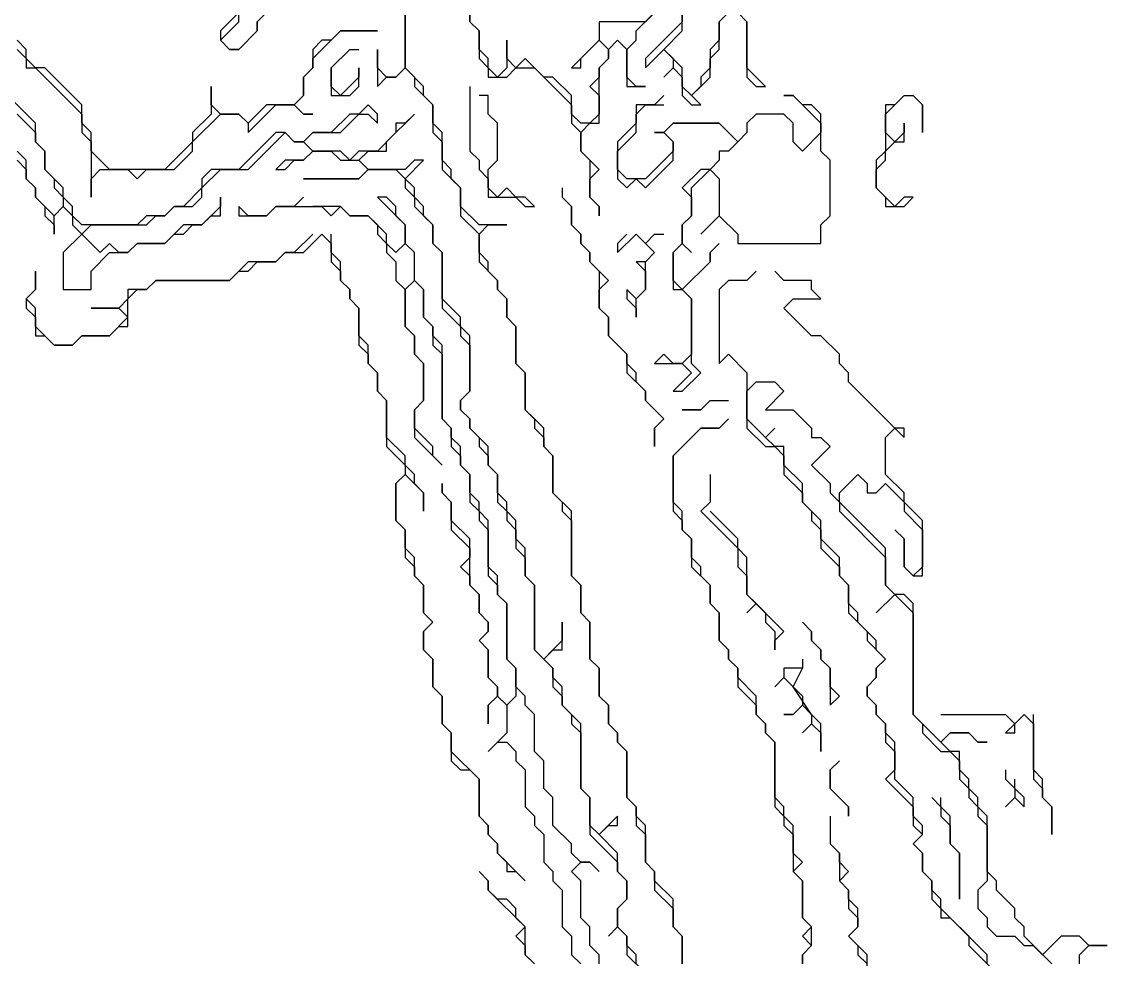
# Model space of a CAD drawing. Header units: metres. Extents: x 76363 to 76886, y 81203 to 81673.
# Drawn here: x 76396.4 to 76443.4, y 81422 to 81462.6 of the extents above; entities that cross this region are included whole.
import ezdxf

# ---------------------------------------------------------------- set-up
doc = ezdxf.new("R2010")
doc.units = ezdxf.units.M

msp = doc.modelspace()

# ---------------------------------------------------------------- linework, layer by layer
for points in [[(76413, 81465, 229.163), (76413, 81460.6, 229.375), (76412.6, 81460.2, 229.59), (76412.2, 81460.2, 229.59), (76411.8, 81460.6, 229.46), (76411.8, 81461.4, 229.45), (76411.8, 81459.8, 229.65), (76412.2, 81460.2, 229.59), (76412.6, 81460.2, 229.59), (76413, 81460.6, 229.375), (76413.4, 81460.2, 229.303), (76413.4, 81459.8, 229.497), (76414.2, 81459, 229.648), (76414.2, 81457.8, 229.647), (76414.6, 81457.4, 229.253), (76414.6, 81456.2, 229.255), (76415.4, 81455.4, 229.045), (76415.4, 81454.2, 229.08), (76416.2, 81453.4, 229.05), (76416.2, 81452.2, 229.11), (76417, 81451.4, 228.786), (76417, 81451, 228.9), (76417.4, 81450.6, 228.64), (76417.4, 81449.8, 228.92), (76417.8, 81449.4, 228.668), (76417.8, 81447.8, 228.79), (76418.2, 81447.4, 228.62), (76418.2, 81445.8, 228.825), (76418.6, 81445.4, 228.688), (76418.6, 81445, 228.748), (76419, 81444.6, 228.65), (76419, 81444.2, 228.78), (76419.4, 81443.8, 228.713), (76419.4, 81442.2, 228.72), (76419.8, 81441.8, 228.46), (76419.8, 81441.4, 228.477), (76420.2, 81441, 228.39), (76420.2, 81438.6, 228.76), (76420.6, 81438.2, 228.46), (76420.6, 81437, 228.73), (76421, 81436.6, 228.56), (76421, 81435, 228.727), (76421.4, 81434.6, 228.58), (76421.4, 81433.4, 228.76), (76421.8, 81433, 228.56), (76421.8, 81432.2, 228.78), (76422.2, 81431.8, 228.565), (76422.2, 81431.4, 228.735), (76422.6, 81431, 228.495), (76422.6, 81429, 228.79), (76423, 81428.6, 228.525), (76423, 81427.8, 228.505), (76423.4, 81427.4, 228.255), (76423.4, 81426.2, 228.4), (76423.8, 81425.8, 228.155), (76423.8, 81425, 228.34), (76424.6, 81424.2, 228.037), (76424.6, 81423.4, 228.023), (76425, 81423, 227.78), (76425, 81421.8, 228.15)], [(76425, 81421.8, 228.15), (76425, 81423, 227.78), (76424.6, 81423.4, 228.023), (76424.6, 81424.6, 227.732), (76423.8, 81425.4, 228.265), (76423.8, 81425.8, 228.155), (76423.4, 81426.2, 228.4), (76423.4, 81427.8, 228.073), (76423, 81428.2, 228.6), (76423, 81428.6, 228.525), (76422.6, 81429, 228.79), (76422.6, 81431, 228.495), (76422.2, 81431.4, 228.735), (76422.2, 81431.8, 228.565), (76421.8, 81432.2, 228.78), (76421.8, 81433, 228.56), (76421.4, 81433.4, 228.76), (76421.4, 81434.6, 228.58), (76421, 81435, 228.727), (76421, 81436.6, 228.56), (76420.6, 81437, 228.73), (76420.6, 81438.2, 228.46), (76420.2, 81438.6, 228.76), (76420.2, 81441.4, 228.173), (76419.4, 81442.2, 228.72), (76419.4, 81443.8, 228.713), (76419, 81444.2, 228.78), (76419, 81445, 228.349), (76418.2, 81445.8, 228.825), (76418.2, 81447.4, 228.62), (76417.8, 81447.8, 228.79), (76417.8, 81449.4, 228.668), (76417.4, 81449.8, 228.92), (76417.4, 81450.6, 228.64), (76417, 81451, 228.9), (76417, 81451.4, 228.786), (76416.6, 81451.8, 228.85), (76416.6, 81452.2, 228.763), (76416.2, 81452.6, 229.08), (76416.2, 81453.4, 229.05), (76416.6, 81453.8, 228.392), (76417.4, 81453.8, 227.674), (76416.2, 81453.8, 228.606), (76415.4, 81454.6, 229), (76415.4, 81455.4, 229.045), (76415, 81455.8, 229.057), (76415, 81456.2, 228.806), (76414.6, 81456.6, 229.327), (76414.6, 81457.8, 229.223), (76414.2, 81458.2, 229.805), (76414.2, 81459, 229.648), (76413.8, 81459.4, 229.78), (76413.8, 81459.8, 229.243), (76413, 81460.6, 229.375), (76413, 81465, 229.163)], [(76406.2, 81463.4, 229.22), (76405, 81462.2, 229.167), (76405, 81461.8, 229.225), (76405.4, 81461.4, 229.13), (76405.8, 81461.4, 228.97), (76406.6, 81462.2, 229.01), (76406.6, 81462.6, 229.06), (76407, 81463, 229.05), (76406.6, 81462.6, 229.06), (76406.6, 81462.2, 229.01), (76405.8, 81461.4, 228.97), (76405.4, 81461.4, 229.13), (76405, 81461.8, 229.225), (76405.8, 81462.6, 229.18), (76405.8, 81463, 229.2)], [(76415.8, 81463.4, 224.81), (76415.8, 81462.6, 224.985), (76416.2, 81462.2, 224.725), (76416.2, 81461, 224.954), (76416.6, 81460.6, 224.763), (76416.6, 81460.2, 224.903), (76417.4, 81460.2, 224.322), (76417.8, 81460.6, 223.823), (76418.6, 81460.6, 223.19), (76420.2, 81459, 221.62), (76420.2, 81458.2, 221.56), (76420.6, 81457.8, 221.295), (76420.6, 81457, 221.453), (76421, 81456.6, 221.127), (76421, 81455, 220.983), (76421.4, 81454.6, 220.77), (76421.4, 81454.2, 220.635), (76421.4, 81454.6, 220.77), (76421, 81455, 220.983), (76421, 81455.8, 220.837), (76421.4, 81456.2, 220.677), (76420.6, 81457, 221.453), (76420.6, 81457.8, 221.295), (76421, 81458.2, 221.12), (76421.4, 81458.2, 220.97), (76421.4, 81460.6, 221.46), (76421.8, 81461, 221.217), (76421.8, 81461.4, 221.22), (76422.2, 81461.8, 221.16), (76422.6, 81461.4, 220.95), (76422.6, 81459.8, 220.73), (76423.4, 81459.8, 220.57), (76423, 81459.8, 220.61), (76422.6, 81460.2, 220.74), (76422.6, 81461.4, 220.95), (76423, 81461.8, 220.96), (76423, 81462.2, 221.135), (76424.2, 81463.4, 220.995)], [(76424.2, 81463.4, 220.995), (76423.4, 81462.6, 220.85), (76421.4, 81462.6, 221.277), (76421.4, 81461.8, 221.24), (76420.2, 81460.6, 221.963), (76420.6, 81460.6, 221.717), (76420.6, 81461, 221.75), (76421.4, 81461.8, 221.24), (76421.8, 81461.4, 221.22), (76421.8, 81461, 221.217), (76421.4, 81460.6, 221.46), (76421.4, 81460.2, 221.517), (76421, 81459.8, 221.57), (76421.4, 81459.4, 221.37), (76421.4, 81458.6, 221.105), (76421, 81458.2, 221.12), (76420.6, 81458.2, 221.31), (76420.2, 81458.6, 221.485), (76420.2, 81459.4, 221.795), (76419.4, 81460.2, 222.417), (76419, 81460.2, 222.75), (76418.2, 81461, 223.4), (76417.8, 81460.6, 223.823), (76417.4, 81461, 224.14), (76417.4, 81461.8, 224.047), (76417.4, 81460.6, 224.265), (76417, 81460.2, 224.71), (76416.6, 81460.6, 224.763), (76416.6, 81461, 224.63), (76416.2, 81461.4, 224.805), (76416.2, 81462.2, 224.725), (76415.8, 81462.6, 224.985), (76415.8, 81463.4, 224.81)], [(76427.4, 81463.4, 219.26), (76426.6, 81462.6, 219.687), (76426.6, 81461.8, 219.58), (76426.2, 81461.4, 219.787), (76426.2, 81460.6, 219.664), (76425.8, 81460.2, 219.913), (76425.8, 81459.8, 219.835), (76425.4, 81459.4, 220.01), (76425, 81459.8, 220.34), (76425, 81460.6, 220.37), (76424.2, 81461.4, 221.065), (76425, 81462.2, 220.865), (76425, 81463, 221.01)], [(76425, 81463, 221.01), (76425, 81462.6, 221), (76423.4, 81461, 220.855), (76423.4, 81460.6, 220.84), (76424.2, 81461.4, 221.065), (76424.6, 81461, 220.743), (76424.6, 81460.6, 220.6), (76424.2, 81460.2, 220.56), (76424.6, 81460.6, 220.6), (76425, 81460.2, 220.35), (76425, 81459.4, 220.243), (76425.4, 81459, 219.99), (76425.8, 81459, 219.88), (76425.4, 81459.4, 220.01), (76426.2, 81460.2, 219.665), (76426.2, 81461, 219.775), (76426.6, 81461.4, 219.525), (76426.6, 81462.6, 219.687), (76427, 81463, 219.557)], [(76427.4, 81463, 219.24), (76427.8, 81462.6, 219.035), (76427.8, 81460.2, 219.04), (76428.2, 81459.8, 218.87), (76428.6, 81459.8, 218.79), (76427.8, 81460.6, 218.98), (76427.8, 81462.6, 219.035), (76427.4, 81463, 219.24)], [(76396.2, 81461.4, 229.24), (76396.6, 81461, 229.093), (76396.6, 81460.6, 229.05), (76397, 81460.6, 228.975), (76399, 81458.6, 228.955), (76399, 81457.8, 229.03), (76399.4, 81457.4, 228.9), (76399.4, 81455, 229.4), (76399.4, 81455.8, 229.133), (76399.8, 81456.2, 228.92), (76401, 81456.2, 229.07), (76401.4, 81455.8, 229.12), (76401.8, 81456.2, 228.99), (76403, 81456.2, 229.06), (76403.8, 81457, 229.09), (76403.8, 81457.4, 229), (76405, 81458.6, 229.087), (76405.8, 81458.6, 229.01), (76406.2, 81458.2, 229.14), (76406.2, 81457.8, 229.21), (76407.4, 81459, 229.02), (76408.2, 81459, 229.09), (76408.6, 81458.6, 229.265), (76409, 81458.6, 229.37), (76408.6, 81458.6, 229.265), (76408.2, 81459, 229.09), (76408.6, 81459.4, 229.04), (76408.6, 81460.2, 228.99), (76409, 81460.6, 229.09), (76409, 81461, 229.02), (76410.2, 81462.2, 229.105), (76411.8, 81462.2, 229.26), (76410.2, 81462.2, 229.105), (76409.8, 81461.8, 229.06), (76409.4, 81461.8, 228.98), (76409, 81461.4, 229.04), (76409, 81460.6, 229.09), (76408.6, 81460.2, 228.99), (76408.6, 81459.4, 229.04), (76408.2, 81459, 229.09), (76407, 81459, 229.02), (76406.2, 81458.2, 229.14), (76405.8, 81458.6, 229.01), (76405, 81458.6, 229.087), (76404.6, 81459, 229.03), (76404.6, 81459.8, 229.03), (76404.6, 81458.6, 229.01), (76403.8, 81457.8, 228.98), (76403.8, 81457.4, 229), (76402.6, 81456.2, 229.06), (76400.2, 81456.2, 228.96), (76399.4, 81457, 228.89), (76399.4, 81457.8, 228.91), (76399, 81458.2, 229.01), (76399, 81459, 228.89), (76397.4, 81460.6, 228.975), (76397, 81460.6, 228.975), (76396.6, 81461, 229.093), (76396.6, 81461.4, 229.13), (76396.2, 81461.8, 229.26)], [(76410.6, 81461.4, 229.19), (76409.8, 81460.6, 229.315), (76409.8, 81459.4, 229.26), (76410.6, 81459.4, 229.4), (76411, 81459.8, 229.28), (76411, 81460.6, 229.3), (76411, 81460.2, 229.29), (76410.2, 81459.4, 229.33), (76409.8, 81459.8, 229.315), (76409.8, 81460.6, 229.315), (76410.6, 81461.4, 229.19), (76411, 81461.4, 229.19)], [(76415.8, 81459.8, 226.254), (76415.8, 81457, 227.155), (76416.2, 81456.6, 226.85), (76416.2, 81456.2, 226.875), (76416.6, 81455.8, 226.625), (76416.6, 81455, 226.74), (76417.8, 81455, 225.308), (76418.2, 81454.6, 224.834), (76418.6, 81454.6, 224.374), (76418.2, 81455, 224.852), (76417.8, 81455, 225.308), (76417.4, 81455.4, 225.818), (76417, 81455, 226.43), (76416.6, 81455.4, 226.622), (76416.6, 81456.2, 226.64), (76417, 81456.6, 226.53), (76417, 81458.2, 226.347), (76416.6, 81458.6, 226.46), (76416.6, 81459.4, 225.557), (76416.2, 81459.4, 225.837)], [(76423, 81421.8, 228.28), (76423, 81422.2, 228.26), (76422.6, 81422.6, 228.32), (76422.6, 81423, 228.45), (76422.2, 81423.4, 228.46), (76422.2, 81424.2, 228.54), (76422.6, 81424.6, 228.465), (76422.6, 81425.4, 228.48), (76422.2, 81425.8, 228.5), (76422.2, 81426.6, 228.535), (76421.4, 81427.4, 228.72), (76421.8, 81427.8, 228.735), (76422.2, 81427.8, 228.74), (76422.2, 81428.2, 228.76), (76421.4, 81427.4, 228.72), (76421, 81427.8, 228.85), (76421, 81429, 228.79), (76420.6, 81429.4, 228.893), (76420.6, 81432.2, 228.785), (76419.8, 81433, 228.905), (76419.8, 81433.8, 228.883), (76419.4, 81434.2, 228.88), (76419.4, 81434.6, 228.82), (76419, 81435, 228.99), (76419.4, 81435.4, 228.953), (76419.8, 81435.4, 228.9), (76419.8, 81436.6, 228.853), (76419.8, 81435.8, 228.87), (76419, 81435, 228.99), (76418.6, 81435.4, 229.24), (76418.6, 81438.2, 228.98), (76418.2, 81438.6, 229.127), (76418.2, 81439.8, 229.05), (76417.8, 81440.2, 229.127), (76417.8, 81441, 229.03), (76417.4, 81441.4, 229.13), (76417.4, 81441.8, 229.145), (76417, 81442.2, 229.165), (76417, 81443, 229.045), (76416.6, 81443.4, 229.163), (76416.6, 81444.2, 229.135), (76415.8, 81445, 229.25), (76415.8, 81445.4, 229.27), (76415.4, 81445.8, 229.25), (76415.4, 81446.2, 229.34), (76415.8, 81446.6, 229.205), (76415.8, 81449, 229.085), (76415.4, 81449.4, 229.143), (76415.4, 81449.8, 229.125), (76414.6, 81450.6, 229.195), (76414.6, 81452.6, 229.18), (76414.2, 81453, 229.265), (76414.2, 81453.8, 229.19), (76413.8, 81454.2, 229.22), (76413.8, 81454.6, 229.19), (76413.4, 81455, 229.2), (76413.4, 81455.4, 229.22), (76413, 81455.8, 229.26), (76413.8, 81456.6, 229.385), (76413.4, 81456.6, 229.39), (76413, 81456.2, 229.387), (76411.4, 81456.2, 229.72), (76411, 81456.6, 229.89), (76411.4, 81457, 229.905), (76412.2, 81457, 229.87), (76412.2, 81457.4, 229.95), (76413.4, 81458.6, 229.975), (76413, 81458.2, 230.03), (76412.6, 81458.2, 230.075), (76412.6, 81457.8, 230.1), (76411.8, 81457, 229.91), (76411, 81457, 229.863), (76410.6, 81456.6, 229.89), (76410.2, 81457, 229.915), (76409, 81457, 230), (76408.6, 81457.4, 229.785), (76409, 81457.8, 229.58), (76410.2, 81457.8, 229.84), (76411, 81458.6, 229.68), (76411.4, 81458.6, 229.795), (76411.8, 81458.2, 229.89), (76411.8, 81458.6, 229.83), (76411.4, 81459, 229.69), (76411, 81458.6, 229.68), (76410.6, 81458.6, 229.53), (76409.8, 81457.8, 229.73), (76409, 81457.8, 229.58), (76408.6, 81457.4, 229.785), (76408.2, 81457.4, 229.87), (76407.8, 81457.8, 229.69), (76407.4, 81457.8, 229.615), (76405.8, 81456.2, 229.82), (76404.6, 81456.2, 229.555), (76404.2, 81455.8, 229.72), (76404.2, 81455.4, 229.79), (76403.4, 81454.6, 229.83), (76403, 81454.6, 229.835), (76402.6, 81454.2, 229.973), (76401.8, 81454.2, 229.865), (76401.4, 81453.8, 230.04), (76399, 81453.8, 230.005), (76398.6, 81454.2, 230.1), (76398.6, 81454.6, 229.898), (76398.2, 81455, 229.993), (76398.2, 81455.4, 229.925), (76397.4, 81456.2, 230.3), (76397.4, 81457, 230.115), (76397, 81457.4, 230.21), (76397, 81458.2, 230.01), (76395.8, 81459.4, 229.943)], [(76424.2, 81459.4, 220.28), (76423.8, 81459, 220.19), (76423, 81459, 220.23), (76423, 81458.2, 220.09), (76422.2, 81457.4, 220.16), (76422.2, 81455.8, 220.1), (76422.6, 81455.4, 220), (76423, 81455.8, 219.94), (76423.4, 81455.4, 219.85), (76424.6, 81456.6, 219.58), (76424.6, 81457.4, 219.78), (76424.2, 81457.8, 219.95), (76424.6, 81458.2, 220.03), (76426.6, 81458.2, 219.73), (76427.4, 81457.4, 219.46), (76427, 81457, 219.28), (76426.6, 81457, 219.44), (76426.6, 81456.6, 219.27), (76426.2, 81456.2, 218.97), (76425.8, 81456.2, 219.105), (76425, 81455.4, 219.07), (76425.4, 81455, 218.82), (76425.4, 81454.2, 218.703), (76425, 81453.8, 218.85), (76425, 81453, 218.71), (76424.6, 81452.6, 218.87), (76424.6, 81451, 218.5), (76425, 81451, 218.42), (76425.4, 81450.6, 218.32), (76425.4, 81448.2, 218.48), (76425, 81447.8, 218.81), (76424.6, 81447.8, 218.943), (76424.2, 81448.2, 219.09), (76423.8, 81447.8, 219.423), (76425, 81447.8, 218.81), (76425.4, 81447.4, 218.64), (76424.6, 81446.6, 218.86), (76425, 81446.6, 218.875), (76425.8, 81447.4, 218.49), (76425.4, 81447.8, 218.585), (76425.4, 81450.6, 218.32), (76425, 81451, 218.42), (76426.2, 81452.2, 218.31), (76426.2, 81452.6, 218.502), (76426.6, 81453, 218.34), (76426.2, 81452.6, 218.502), (76426.2, 81452.2, 218.31), (76425, 81451, 218.42), (76424.6, 81451.4, 218.51), (76424.6, 81452.6, 218.87), (76425, 81453, 218.71), (76425.4, 81452.6, 218.79), (76425, 81453, 218.71), (76425, 81453.8, 218.85), (76425.4, 81454.2, 218.703), (76425.4, 81455.4, 218.915), (76426.2, 81456.2, 218.97), (76426.6, 81455.8, 218.92), (76426.6, 81454.2, 218.59), (76425.8, 81453.4, 218.59), (76426.6, 81454.2, 218.59), (76427.4, 81453.4, 218.475), (76427.4, 81453, 218.34), (76431, 81453, 218.215), (76431, 81453.8, 218.29), (76431.4, 81454.2, 218.39), (76431.4, 81456.6, 218.45), (76431, 81457, 218.59), (76431, 81458.6, 218.5), (76430.6, 81459, 218.52), (76430.2, 81459, 218.64), (76429.8, 81459.4, 218.62), (76429.4, 81459.4, 218.62), (76429.8, 81459.4, 218.62), (76431, 81458.2, 218.52), (76431, 81457.8, 218.54), (76430.2, 81457, 218.89), (76429.8, 81457.4, 219.007), (76429.8, 81458.2, 218.87), (76429.4, 81458.6, 218.89), (76428.2, 81458.6, 219.05), (76427.8, 81458.2, 219.3), (76427.8, 81457.8, 219.39), (76427.4, 81457.4, 219.46), (76426.6, 81458.2, 219.73), (76424.6, 81458.2, 220.03), (76424.2, 81457.8, 219.95), (76423.8, 81457.8, 219.785), (76424.2, 81457.8, 219.95), (76424.6, 81457.4, 219.78), (76424.6, 81457, 219.64), (76423.4, 81455.8, 219.78), (76422.6, 81455.8, 220.02), (76422.2, 81456.2, 220), (76422.2, 81457, 220.03), (76423, 81457.8, 219.875), (76423, 81458.6, 220.113), (76423.4, 81459, 220.15), (76424.2, 81459, 220.225)], [(76434.6, 81459.4, 218.6), (76434.2, 81459, 218.58), (76433.8, 81459, 218.58), (76433.8, 81457, 218.423), (76433.4, 81456.6, 218.4), (76433.4, 81455.4, 218.435), (76433.8, 81455, 218.56), (76433.8, 81454.6, 218.43), (76434.6, 81454.6, 218.46), (76435, 81455, 218.515), (76434.6, 81455, 218.555), (76434.2, 81454.6, 218.46), (76433.4, 81455.4, 218.435), (76433.4, 81456.2, 218.39), (76433.8, 81456.6, 218.4), (76433.8, 81457, 218.423), (76434.2, 81457.4, 218.74), (76434.6, 81457.4, 218.74), (76434.6, 81458.2, 218.78), (76434.6, 81457.8, 218.875), (76434.2, 81457.4, 218.74), (76433.8, 81457.8, 218.53), (76433.8, 81458.6, 218.57), (76434.6, 81459.4, 218.6), (76435, 81459.4, 218.6), (76435.4, 81459, 218.58), (76435.4, 81457.8, 218.61), (76435.4, 81459, 218.58), (76435, 81459.4, 218.6)], [(76396.2, 81458.6, 230.225), (76397, 81457.8, 230.15), (76397, 81457.4, 230.21), (76397.4, 81457, 230.115), (76397.4, 81456.2, 230.3), (76397.8, 81455.8, 230.14), (76397.8, 81455.4, 230.195), (76398.2, 81455, 229.993), (76398.2, 81454.6, 230.15), (76397.8, 81454.2, 230.335), (76397, 81455, 230.25), (76397, 81455.4, 230.323), (76396.6, 81455.8, 230.24), (76396.6, 81456.6, 230.335), (76396.2, 81457, 230.273)], [(76396.2, 81456.6, 230.25), (76396.6, 81456.2, 230.31), (76396.6, 81455.8, 230.24), (76397, 81455.4, 230.323), (76397, 81455, 230.25), (76397.4, 81454.6, 230.24), (76397.4, 81454.2, 230.15), (76397.8, 81453.8, 230.355), (76397.8, 81453.4, 230.18), (76397.8, 81454.2, 230.335), (76398.2, 81454.6, 230.15), (76398.6, 81454.2, 230.1), (76398.6, 81453.8, 230.223), (76399, 81453.4, 230.26), (76398.2, 81452.6, 230.185), (76398.2, 81451, 230), (76399.4, 81451, 229.99), (76399.4, 81451.8, 230.19), (76400.2, 81452.6, 230.065), (76401, 81452.6, 230.14), (76401.4, 81453, 230.155), (76402.6, 81453, 230.145), (76403, 81453.4, 230.16), (76403.4, 81453.4, 230.12), (76403.8, 81453.8, 230.105), (76404.2, 81453.8, 230.03), (76404.6, 81454.2, 230.04), (76405, 81454.2, 229.965), (76405, 81455, 229.92), (76405, 81454.6, 229.91), (76404.2, 81453.8, 230.03), (76403.4, 81453.8, 230.14), (76402.6, 81453, 230.145), (76401.4, 81453, 230.155), (76401, 81452.6, 230.14), (76400.6, 81452.6, 230.025), (76400.2, 81453, 230.01), (76399.8, 81452.6, 230.143), (76399, 81453.4, 230.26), (76399.4, 81453.8, 229.925), (76401.8, 81453.8, 230.03), (76402.2, 81454.2, 230.04), (76402.6, 81454.2, 229.973), (76403, 81454.6, 229.835), (76403.8, 81454.6, 229.91), (76404.2, 81455, 229.9), (76404.2, 81455.4, 229.79), (76405, 81456.2, 229.595), (76406.2, 81456.2, 229.93), (76407.8, 81457.8, 229.69), (76408.2, 81457.4, 229.87), (76408.6, 81457.4, 229.785), (76409, 81457, 230), (76408.6, 81456.6, 230.055), (76407.8, 81456.6, 229.98), (76407.4, 81456.2, 230.045), (76407.8, 81456.2, 230.04), (76408.2, 81456.6, 230.02), (76408.6, 81456.6, 230.055), (76409, 81457, 230), (76409.8, 81457, 229.99), (76410.2, 81456.6, 229.9), (76411, 81456.6, 229.89), (76411.4, 81456.2, 229.72), (76411, 81455.8, 229.71), (76408.6, 81455.8, 229.717), (76411, 81455.8, 229.71), (76411.4, 81456.2, 229.72), (76412.6, 81456.2, 229.57), (76413, 81455.8, 229.26), (76413, 81455.4, 229.22), (76413.4, 81455, 229.2), (76413.4, 81454.6, 229.3), (76414.2, 81453.8, 229.19), (76414.2, 81453, 229.265), (76414.6, 81452.6, 229.18), (76414.6, 81450.2, 229.18), (76415.4, 81449.4, 229.143), (76415.4, 81449, 229.2), (76415.8, 81448.6, 229.14), (76415.8, 81446.6, 229.205), (76415.4, 81446.2, 229.34), (76415.4, 81445.8, 229.25), (76415.8, 81445.4, 229.27), (76415.8, 81445, 229.25), (76416.2, 81444.6, 229.19), (76416.2, 81444.2, 229.18), (76416.6, 81443.8, 229.183), (76416.6, 81443.4, 229.163), (76417, 81443, 229.045), (76417, 81441.8, 229.17), (76417.4, 81441.4, 229.13), (76417.4, 81441, 229.18), (76417.8, 81440.6, 229.05), (76417.8, 81439.8, 229.13), (76418.2, 81439.4, 229.03), (76418.2, 81438.6, 229.127), (76418.6, 81438.2, 228.98), (76418.6, 81435.4, 229.24), (76419.4, 81434.6, 228.82), (76419.4, 81433.8, 228.94), (76419.8, 81433.4, 228.88), (76419.8, 81433, 228.905), (76420.2, 81432.6, 228.88), (76420.2, 81432.2, 228.86), (76420.6, 81431.8, 228.84), (76420.6, 81429.4, 228.893), (76421, 81429, 228.79), (76421, 81427.4, 228.765), (76422.2, 81426.2, 228.475), (76422.2, 81425.8, 228.5), (76422.6, 81425.4, 228.48), (76422.6, 81424.6, 228.465), (76422.2, 81424.2, 228.54), (76422.2, 81423.4, 228.46), (76421.8, 81423, 228.64), (76422.2, 81423.4, 228.46), (76422.6, 81423, 228.45), (76422.6, 81422.2, 228.413), (76423.4, 81421.4, 228.22)], [(76419.8, 81455.4, 222.408), (76419.8, 81455, 222.385), (76420.2, 81454.6, 221.77), (76420.2, 81453.8, 221.877), (76420.6, 81453.4, 221.445), (76420.6, 81453, 221.353), (76421, 81452.6, 220.69), (76421, 81452.2, 220.578), (76421.4, 81451.8, 220.228), (76421.4, 81450.2, 220.69), (76421.8, 81449.8, 220.393), (76421.8, 81449, 220.733), (76422.6, 81448.2, 220.18), (76422.6, 81447.4, 220.026), (76423.4, 81446.6, 219.22), (76423.4, 81446.2, 219.13), (76424.2, 81445.4, 218.708), (76423.8, 81445, 218.92), (76423.8, 81444.2, 218.963), (76423.8, 81445, 218.92), (76424.2, 81445.4, 218.708), (76423.4, 81446.2, 219.13), (76423.4, 81446.6, 219.22), (76423, 81447, 219.58), (76423, 81447.4, 219.663), (76422.6, 81447.8, 220.125), (76422.6, 81448.2, 220.18), (76421.8, 81449, 220.733), (76421.8, 81449.8, 220.393), (76421.4, 81450.2, 220.69), (76421.4, 81451, 220.4), (76421.8, 81451.4, 220.01), (76421, 81452.2, 220.578), (76421, 81452.6, 220.69), (76420.6, 81453, 221.353), (76420.6, 81453.4, 221.445), (76420.2, 81453.8, 221.877), (76420.2, 81454.6, 221.77), (76419.8, 81455, 222.385)], [(76408.6, 81455, 229.427), (76408.2, 81454.6, 229.625), (76407.4, 81454.6, 229.75), (76407, 81454.2, 229.84), (76406.2, 81454.2, 229.66), (76405.8, 81454.6, 229.71), (76405.8, 81454.2, 229.66), (76407, 81454.2, 229.84), (76407.4, 81454.6, 229.75), (76409.4, 81454.6, 229.35), (76409.8, 81454.2, 229.25), (76410.2, 81454.6, 229.425), (76410.6, 81454.2, 229.505), (76411.4, 81454.2, 229.79), (76411.8, 81453.8, 229.773), (76411.8, 81453.4, 229.785), (76412.2, 81453, 229.81), (76412.2, 81452.6, 229.79), (76412.6, 81452.2, 229.823), (76412.6, 81451.4, 229.58), (76413, 81451, 229.8), (76413, 81449.4, 229.73), (76413.4, 81449, 229.785), (76413.4, 81448.2, 229.595), (76413.8, 81447.8, 229.81), (76413.8, 81446.2, 229.752), (76413.4, 81445.8, 229.565), (76413.4, 81444.6, 229.51), (76414.6, 81443.4, 229.77), (76414.2, 81443.8, 229.74), (76414.2, 81444.2, 229.755), (76413.4, 81445, 229.53), (76413.4, 81445.8, 229.565), (76413.8, 81446.2, 229.752), (76413.8, 81447.8, 229.81), (76413.4, 81448.2, 229.595), (76413.4, 81449, 229.785), (76413, 81449.4, 229.73), (76413, 81451, 229.8), (76413.4, 81451.4, 229.77), (76413.8, 81451, 229.6), (76413.8, 81449.8, 229.745), (76414.2, 81449.4, 229.565), (76414.2, 81448.6, 229.72), (76414.6, 81448.2, 229.705), (76414.6, 81445.4, 229.77), (76415, 81445, 229.56), (76415, 81444.2, 229.755), (76415.4, 81443.8, 229.625), (76415.4, 81443.4, 229.725), (76415.8, 81443, 229.625), (76415.8, 81441.8, 229.8), (76416.2, 81441.4, 229.67), (76416.2, 81441, 229.765), (76416.6, 81440.6, 229.74), (76416.6, 81438.6, 229.78), (76417, 81438.2, 229.6), (76417, 81437.8, 229.775), (76417.4, 81437.4, 229.67), (76417.4, 81435, 229.76), (76417.8, 81434.6, 229.632), (76417.8, 81433.4, 229.76), (76417.4, 81433, 229.75), (76417, 81433.4, 229.73), (76417, 81433.8, 229.78), (76416.6, 81434.2, 229.71), (76416.6, 81435.4, 229.785), (76416.2, 81435.8, 229.695), (76416.6, 81436.2, 229.82), (76416.6, 81436.6, 229.835), (76416.2, 81437, 229.723), (76416.2, 81437.8, 229.81), (76415.8, 81438.2, 229.733), (76415.8, 81440.2, 229.7), (76415, 81441, 229.81), (76415, 81441.8, 229.77), (76414.6, 81442.2, 229.71), (76414.6, 81442.6, 229.57), (76414.6, 81442.2, 229.71), (76415, 81441.8, 229.77), (76415, 81440.6, 229.72), (76415.8, 81439.8, 229.777), (76415.8, 81439.4, 229.69), (76415.4, 81439, 229.57), (76415.8, 81438.6, 229.775), (76415.8, 81438.2, 229.733), (76416.2, 81437.8, 229.81), (76416.2, 81437, 229.723), (76416.6, 81436.6, 229.835), (76416.6, 81436.2, 229.82), (76416.2, 81435.8, 229.695), (76416.6, 81435.4, 229.785), (76416.6, 81434.2, 229.71), (76417, 81433.8, 229.78), (76417, 81433.4, 229.73), (76416.6, 81433, 229.46), (76416.6, 81432.2, 229.37), (76416.6, 81433, 229.46), (76417, 81433.4, 229.73), (76417.4, 81433, 229.75), (76417.4, 81431.8, 229.47), (76416.6, 81431, 229.13), (76417, 81431.4, 229.45), (76417.4, 81431.4, 229.565), (76417.8, 81431, 229.74), (76417.8, 81430.6, 229.76), (76418.2, 81430.2, 229.775), (76418.2, 81428.6, 229.63), (76418.6, 81428.2, 229.73), (76418.6, 81427.8, 229.697), (76419, 81427.4, 229.65), (76419, 81426.2, 229.29), (76419.4, 81425.8, 229.505), (76419.4, 81425.4, 229.41), (76419.8, 81425, 229.43), (76419.8, 81423.4, 229.245), (76420.2, 81423, 229.255), (76420.2, 81422.2, 229.11), (76420.6, 81421.8, 229.055)], [(76421.4, 81421.8, 228.9), (76421.4, 81422.2, 228.875), (76421, 81422.6, 229.09), (76421, 81423.4, 229.16), (76420.6, 81423.8, 229.295), (76420.6, 81425.4, 229.32), (76420.2, 81425.8, 229.405), (76420.6, 81426.2, 229.21), (76421, 81426.2, 229.13), (76421.4, 81425.8, 229.08), (76421, 81426.2, 229.13), (76420.6, 81426.2, 229.21), (76420.2, 81426.6, 229.46), (76420.2, 81427, 229.21), (76419.4, 81427.8, 229.52), (76419.4, 81429, 229.565), (76419, 81429.4, 229.82), (76419, 81430.6, 229.65), (76418.6, 81431, 229.74), (76418.6, 81432.6, 229.42), (76418.2, 81433, 229.59), (76418.2, 81433.4, 229.513), (76417.8, 81433.8, 229.63), (76417.8, 81434.6, 229.632), (76417.4, 81435, 229.76), (76417.4, 81437.4, 229.67), (76417, 81437.8, 229.775), (76417, 81438.6, 229.62), (76416.6, 81439, 229.71), (76416.6, 81441, 229.6), (76416.2, 81441.4, 229.67), (76416.2, 81441.8, 229.53), (76415.8, 81442.2, 229.77), (76415.8, 81443, 229.625), (76415.4, 81443.4, 229.725), (76415.4, 81444.2, 229.537), (76415, 81444.6, 229.58), (76415, 81445, 229.56), (76414.6, 81445.4, 229.77), (76414.6, 81448.6, 229.54), (76414.2, 81449, 229.55), (76414.2, 81449.4, 229.565), (76413.8, 81449.8, 229.745), (76413.8, 81451, 229.6), (76413.4, 81451.4, 229.77), (76413.4, 81452.6, 229.63), (76413, 81453, 229.727), (76413, 81453.8, 229.655), (76412.6, 81454.2, 229.71), (76412.6, 81454.6, 229.5), (76412.2, 81455, 229.515), (76411.8, 81455, 229.59), (76413, 81453.8, 229.655), (76413, 81453, 229.727), (76412.6, 81452.6, 229.87), (76412.2, 81453, 229.81), (76412.2, 81453.4, 229.825), (76411.4, 81454.2, 229.79), (76410.6, 81454.2, 229.505), (76410.2, 81454.6, 229.425), (76409, 81454.6, 229.43)], [(76409, 81453.4, 228.99), (76408.2, 81452.6, 228.76), (76407.8, 81452.6, 228.943), (76407.4, 81452.2, 228.8), (76406.2, 81452.2, 228.95), (76405.4, 81451.4, 228.993), (76402.2, 81451.4, 229.467), (76401.8, 81451, 229.265), (76401, 81451, 229.285), (76401, 81450.6, 229.153), (76400.6, 81450.2, 229.27), (76399.4, 81450.2, 229.765), (76400.6, 81450.2, 229.27), (76401, 81449.8, 229.14), (76400.2, 81449, 228.937), (76399, 81449, 229.16), (76398.6, 81448.6, 228.895), (76397.8, 81448.6, 228.94), (76397, 81449.4, 229.01), (76397, 81450.2, 229.16), (76396.6, 81450.6, 229.07), (76397, 81451, 229.23), (76397, 81451.8, 229.5), (76397, 81451, 229.23), (76396.6, 81450.6, 229.07), (76396.6, 81450.2, 228.935), (76397, 81449.8, 229.1), (76397, 81449, 228.92), (76397.4, 81449, 228.99), (76397.8, 81448.6, 228.94), (76398.6, 81448.6, 228.895), (76399, 81449, 229.16), (76400.2, 81449, 228.937), (76400.6, 81449.4, 229), (76401, 81449.4, 228.885), (76401, 81450.6, 229.153), (76401.4, 81451, 229.265), (76401.8, 81451, 229.265), (76402.2, 81451.4, 229.467), (76405.4, 81451.4, 228.993), (76405.8, 81451.8, 229.015), (76406.2, 81451.8, 228.78), (76406.6, 81452.2, 228.955), (76407.4, 81452.2, 228.8), (76407.8, 81452.6, 228.943), (76408.6, 81452.6, 228.655), (76409.4, 81453.4, 228.973), (76409.8, 81453, 228.67), (76409.8, 81452.2, 228.675), (76410.2, 81451.8, 228.685), (76410.2, 81451.4, 228.59), (76410.6, 81451, 228.73), (76410.6, 81450.6, 228.6), (76411, 81450.2, 228.663), (76411, 81448.6, 228.735), (76411.4, 81448.2, 228.76), (76411.4, 81447.8, 228.74), (76411.8, 81447.4, 228.823), (76411.8, 81446.6, 228.76), (76412.2, 81446.2, 228.895), (76412.2, 81444.2, 228.8), (76413, 81443.4, 228.96), (76413, 81443, 228.945), (76412.6, 81442.6, 228.815), (76412.6, 81441, 228.64), (76413, 81440.6, 228.8), (76413, 81439.4, 228.67), (76413.4, 81439, 228.65), (76413.4, 81438.6, 228.64), (76413.8, 81438.2, 228.7), (76413.8, 81437, 228.64), (76414.2, 81436.6, 228.615), (76413.8, 81436.2, 228.52), (76413.8, 81435.4, 228.49), (76414.2, 81435, 228.625), (76414.2, 81433.8, 228.52), (76414.6, 81433.4, 228.585), (76414.6, 81432.2, 228.465), (76415, 81431.8, 228.555), (76415, 81430.6, 228.395), (76415.4, 81430.2, 228.48), (76415.8, 81430.2, 228.595), (76416.2, 81429.8, 228.69), (76416.2, 81428.2, 228.435), (76416.6, 81427.8, 228.525), (76416.6, 81427.4, 228.51), (76417, 81427, 228.567), (76417, 81426.6, 228.48), (76417.4, 81426.2, 228.54), (76417.4, 81425.8, 228.44), (76417.8, 81425.8, 228.68), (76418.2, 81425.4, 228.835), (76417, 81426.6, 228.48), (76417, 81427, 228.567), (76416.6, 81427.4, 228.51), (76416.6, 81427.8, 228.525), (76416.2, 81428.2, 228.435), (76416.2, 81429.8, 228.69), (76415, 81431, 228.53), (76415, 81431.8, 228.555), (76414.6, 81432.2, 228.465), (76414.6, 81433.4, 228.585), (76414.2, 81433.8, 228.52), (76414.2, 81435, 228.625), (76413.8, 81435.4, 228.49), (76413.8, 81436.2, 228.52), (76414.2, 81436.6, 228.615), (76413.8, 81437, 228.64), (76413.8, 81438.2, 228.7), (76413.4, 81438.6, 228.64), (76413.4, 81439.4, 228.785), (76413, 81439.8, 228.685), (76413, 81440.6, 228.8), (76412.6, 81441, 228.64), (76412.6, 81442.6, 228.815), (76413, 81443, 228.945), (76413.8, 81442.2, 229.295), (76413.8, 81441.4, 229.06), (76413.8, 81442.2, 229.295), (76413.4, 81442.6, 228.97), (76413.4, 81443, 229.187), (76413, 81443.4, 228.96), (76413, 81443.8, 229.078), (76412.2, 81444.6, 228.825), (76412.2, 81446.2, 228.895), (76411.8, 81446.6, 228.76), (76411.8, 81447.4, 228.823), (76411.4, 81447.8, 228.74), (76411.4, 81448.6, 228.85), (76411, 81449, 228.765), (76411, 81450.2, 228.663), (76410.6, 81450.6, 228.6), (76410.6, 81451, 228.73), (76410.2, 81451.4, 228.59), (76410.2, 81452.2, 228.86), (76409.8, 81452.6, 228.66), (76409.8, 81453.4, 228.875)], [(76422.6, 81453.4, 219.857), (76422.2, 81453, 219.966), (76422.2, 81452.6, 220.025), (76423, 81453.4, 219.67), (76423.8, 81452.6, 219.18), (76423.4, 81452.2, 219.37), (76423, 81452.2, 219.62), (76423.4, 81451.8, 219.45), (76423.4, 81451, 219.293), (76423, 81450.6, 219.4), (76422.6, 81451, 219.65), (76422.6, 81450.6, 219.48), (76423, 81450.2, 219.46), (76423, 81449.8, 219.6), (76423, 81450.6, 219.4), (76423.4, 81451, 219.293), (76423.4, 81452.2, 219.37), (76423.8, 81452.6, 219.18), (76423.4, 81453, 219.32), (76423.8, 81453.4, 219.267), (76424.2, 81453.4, 219.1)], [(76428.2, 81451.8, 218.157), (76427.8, 81451.4, 218.34), (76427, 81451.4, 218.42), (76426.6, 81451, 218.41), (76426.6, 81447.8, 218.46), (76427, 81448.2, 218.72), (76427.8, 81447.4, 218.627), (76427.8, 81445, 218.24), (76428.6, 81444.2, 218.215), (76429, 81444.2, 218.333), (76429.4, 81443.8, 218.24), (76429.4, 81443, 218.13), (76430.2, 81442.2, 218.16), (76430.2, 81441.8, 218.105), (76430.6, 81441.4, 218.28), (76430.6, 81441, 218.11), (76431, 81440.6, 218.243), (76431, 81439.8, 218.188), (76431.8, 81439, 218.17), (76431.8, 81438.6, 218.035), (76432.2, 81438.2, 218.13), (76432.2, 81437, 217.89), (76433, 81436.2, 218.195), (76433, 81435.8, 217.985), (76433.8, 81435, 217.985), (76433.4, 81434.6, 217.89), (76433.4, 81434.2, 217.91), (76433, 81433.8, 217.78), (76433, 81433.4, 217.805), (76433.4, 81433, 217.978), (76433.4, 81432.6, 217.88), (76433.8, 81432.2, 218.067), (76433.8, 81431.4, 217.98), (76434.2, 81431, 218.19), (76434.2, 81430.2, 218.01), (76433.8, 81429.8, 217.887), (76435, 81428.6, 217.93), (76435, 81427.8, 217.81), (76435.4, 81427.4, 217.835), (76435, 81427, 217.78), (76435.4, 81426.6, 217.877), (76435.4, 81425.8, 217.81), (76435.8, 81425.4, 217.87), (76435.8, 81424.6, 217.94), (76436.2, 81424.2, 217.96), (76436.2, 81423.8, 218.015), (76436.6, 81423.8, 218.12), (76437.4, 81423, 218.205), (76437.4, 81422.6, 218.15), (76438.6, 81421.4, 218.215)], [(76442.2, 81421.8, 218.64), (76442.2, 81422.2, 218.775), (76442.6, 81422.6, 218.79), (76443.4, 81422.6, 218.71), (76442.6, 81422.6, 218.79), (76442.2, 81423, 218.8), (76441.4, 81423, 218.89), (76440.6, 81422.2, 218.93), (76439.8, 81423, 218.96), (76439.8, 81423.4, 219.06), (76439.4, 81423.8, 219.045), (76439.4, 81424.2, 219.06), (76438.6, 81425, 219.015), (76438.6, 81425.4, 219.027), (76438.2, 81425.8, 218.87), (76438.2, 81428.2, 219.355), (76437.8, 81428.6, 219.27), (76437.8, 81429, 219.315), (76437.4, 81429.4, 219.41), (76437.4, 81429.8, 219.39), (76437, 81430.2, 219.447), (76437, 81431, 219.56), (76436.6, 81431, 219.64), (76436.2, 81431.4, 219.54), (76436.6, 81431.8, 219.29), (76437.4, 81431.8, 219.21), (76437.8, 81431.4, 219.35), (76438.2, 81431.4, 219.34), (76437.8, 81431.4, 219.35), (76437.4, 81431.8, 219.21), (76436.6, 81431.8, 219.29), (76436.2, 81431.4, 219.54), (76435, 81432.6, 219.11), (76435, 81437.4, 219.08), (76434.6, 81437.8, 219.105), (76434.2, 81437.8, 219.105), (76433.8, 81438.2, 219.085), (76433.8, 81439.8, 219.27), (76431.8, 81441.8, 219.06), (76431.8, 81442.2, 219.075), (76432.6, 81443, 219.03), (76433, 81442.6, 219.347), (76433, 81442.2, 219.265), (76433.4, 81442.2, 219.093), (76433.8, 81442.6, 218.78), (76434.6, 81441.8, 218.797), (76434.6, 81441.4, 218.875), (76435.4, 81440.6, 218.84), (76435.4, 81439, 218.93), (76435, 81438.6, 219.06), (76434.6, 81439, 219.233), (76434.6, 81440.2, 219.13), (76434.2, 81440.6, 219.115), (76434.6, 81440.2, 219.13), (76434.6, 81439, 219.233), (76435, 81438.6, 219.06), (76435.4, 81438.6, 218.905), (76435.4, 81441, 218.86), (76434.6, 81441.8, 218.797), (76434.6, 81442.2, 218.76), (76433.8, 81443, 218.83), (76433.8, 81444.6, 218.68), (76434.2, 81445, 218.58), (76434.6, 81444.6, 218.555), (76434.6, 81445, 218.58), (76434.2, 81445, 218.58), (76432.2, 81447, 218.48), (76432.2, 81447.4, 218.39), (76431.8, 81447.8, 218.405), (76431.8, 81448.2, 218.347), (76431, 81449, 218.38), (76430.6, 81449, 218.46), (76429.4, 81450.2, 218.675), (76429.8, 81450.6, 218.45), (76431, 81450.6, 218.3), (76430.6, 81451, 218.245), (76430.6, 81451.4, 218.18), (76429.4, 81451.4, 218.075), (76429, 81451.8, 218.05)], [(76438.2, 81421.8, 218.195), (76438.2, 81422.2, 218.36), (76436.2, 81424.2, 217.96), (76436.2, 81424.6, 218.05), (76435.8, 81425, 217.87), (76435.8, 81425.4, 217.87), (76435.4, 81425.8, 217.81), (76435.4, 81426.6, 217.877), (76435, 81427, 217.78), (76435.4, 81427.4, 217.835), (76435.4, 81427.8, 217.81), (76435, 81428.2, 217.833), (76435, 81429, 218.03), (76434.2, 81429.8, 218.033), (76434.2, 81431.4, 218.233), (76433.8, 81431.8, 217.965), (76433.8, 81432.2, 218.067), (76433.4, 81432.6, 217.88), (76433.4, 81433, 217.978), (76433, 81433.4, 217.805), (76433, 81433.8, 217.78), (76433.4, 81434.2, 217.91), (76433.4, 81434.6, 217.89), (76433.8, 81435, 217.985), (76433.4, 81435.4, 217.925), (76433.4, 81435.8, 218.18), (76432.6, 81436.6, 218.06), (76432.6, 81437, 218.08), (76432.2, 81437.4, 217.94), (76432.2, 81438.2, 218.13), (76431.8, 81438.6, 218.035), (76431.8, 81439.4, 218.363), (76431, 81440.2, 218.25), (76431, 81441, 218.29), (76430.2, 81441.8, 218.105), (76430.2, 81442.6, 218.283), (76429.4, 81443.4, 218.22), (76429.4, 81444.2, 218.48), (76429, 81444.2, 218.333), (76428.6, 81444.6, 218.377), (76429, 81445, 219.06), (76428.6, 81444.6, 218.377), (76427.8, 81445.4, 218.505), (76427.8, 81446.6, 218.515), (76428.2, 81447, 218.61), (76429, 81447, 218.725), (76429.4, 81446.6, 218.89), (76428.6, 81445.8, 219.25), (76429.8, 81445.8, 219.32), (76430.6, 81445, 219.188), (76430.6, 81444.6, 219.07), (76431, 81444.6, 219.305), (76431.4, 81444.2, 219.09), (76430.6, 81443.4, 218.67), (76431.4, 81442.6, 218.79), (76431.4, 81442.2, 218.89), (76431.8, 81441.8, 219.06), (76431.8, 81441.4, 219), (76433.8, 81439.4, 219.25), (76433.8, 81438.2, 219.085), (76434.2, 81437.8, 219.105), (76433.4, 81437, 218.495), (76434.2, 81437.8, 219.105), (76435, 81437, 219.07), (76435, 81432.6, 219.11), (76435.4, 81432.2, 219.253), (76435.4, 81431.8, 219.29), (76436.2, 81431, 219.64), (76436.6, 81431, 219.64), (76437, 81430.6, 219.55), (76437, 81429.8, 219.403), (76437.4, 81429.4, 219.41), (76437.4, 81429, 219.32), (76437.8, 81428.6, 219.27), (76437.8, 81428.2, 219.29), (76438.2, 81427.8, 219.26), (76438.2, 81425.4, 218.93), (76437.8, 81425, 218.87), (76437.8, 81424.2, 218.645), (76438.2, 81423.8, 218.753), (76438.2, 81423.4, 218.76), (76438.6, 81423, 218.82), (76439.4, 81423, 218.89), (76439.8, 81422.6, 218.87), (76440.2, 81422.6, 218.95), (76441, 81421.8, 218.875)], [(76426.2, 81446.2, 218.625), (76425.8, 81445.8, 218.605), (76425, 81445.8, 218.72), (76425.8, 81445.8, 218.605), (76426.2, 81446.2, 218.625), (76427, 81446.2, 218.54)], [(76427, 81445.4, 218.473), (76426.6, 81445, 218.335), (76425.8, 81445, 218.46), (76424.6, 81443.8, 218.483), (76424.6, 81441.4, 219.067), (76425, 81441, 218.947), (76425, 81440.6, 219.08), (76425.4, 81440.2, 218.935), (76425.4, 81439, 219.313), (76426.2, 81438.2, 219.03), (76426.2, 81437.4, 219.287), (76426.6, 81437, 219.058), (76426.6, 81435.8, 219.27), (76427, 81435.4, 219.1), (76427, 81435, 219.195), (76427.4, 81434.6, 219.17), (76427.4, 81433.8, 219.255), (76428.2, 81433, 218.99), (76428.2, 81432.6, 219.034), (76428.6, 81432.2, 218.76), (76428.6, 81431.8, 218.82), (76429, 81431.4, 218.645), (76429, 81428.6, 219.365), (76429.4, 81428.2, 219.27), (76429.4, 81427.8, 219.317), (76429.8, 81427.4, 219.093), (76429.8, 81425.8, 219.507), (76430.2, 81425.4, 219.337), (76430.2, 81423.8, 219.653), (76430.6, 81423.4, 219.423), (76430.2, 81423, 219.923), (76430.6, 81422.6, 219.693), (76430.2, 81422.2, 220.303), (76430.2, 81421.8, 220.648), (76430.2, 81422.2, 220.303), (76430.6, 81422.6, 219.693), (76430.6, 81423.4, 219.423), (76430.2, 81423.8, 219.653), (76430.2, 81425.4, 219.337), (76429.8, 81425.8, 219.507), (76430.2, 81426.2, 218.974), (76429.8, 81426.6, 219.224), (76429.8, 81427.8, 219.03), (76429.4, 81428.2, 219.27), (76429.4, 81428.6, 219.18), (76429, 81429, 219.23), (76429, 81431.4, 218.645), (76428.6, 81431.8, 218.82), (76428.6, 81432.2, 218.76), (76428.2, 81432.6, 219.034), (76428.2, 81433.4, 218.85), (76427.4, 81434.2, 219.2), (76427.4, 81434.6, 219.17), (76427, 81435, 219.195), (76427, 81435.4, 219.1), (76426.6, 81435.8, 219.27), (76426.6, 81437, 219.058), (76426.2, 81437.4, 219.287), (76426.2, 81438.2, 219.03), (76425.8, 81438.6, 219.247), (76425.8, 81439, 218.995), (76425.4, 81439.4, 219.073), (76425.4, 81440.2, 218.935), (76425, 81440.6, 219.08), (76425, 81441.4, 218.86), (76424.6, 81441.8, 219), (76424.6, 81443.8, 218.483), (76425.8, 81445, 218.46), (76426.6, 81445, 218.335)], [(76426.2, 81443, 218.175), (76426.2, 81441.8, 218.183), (76425.8, 81441.4, 218.37), (76427.4, 81439.8, 218.145), (76427.4, 81439, 218.19), (76427.8, 81438.6, 218.17), (76427.8, 81437.8, 218.28), (76428.2, 81437.4, 218.15), (76427.8, 81437, 218.4), (76428.2, 81437.4, 218.15), (76428.6, 81437, 218.17), (76428.6, 81436.6, 218.19), (76429, 81436.2, 218.13), (76429, 81435.4, 218.25), (76429, 81435.8, 218.15), (76429.4, 81436.2, 218.055), (76427.8, 81437.8, 218.28), (76427.8, 81439.4, 218.04), (76427.4, 81439.8, 218.145), (76427.4, 81440.2, 218.08), (76426.2, 81441.4, 218.167)], [(76430.2, 81436.6, 217.99), (76430.6, 81436.2, 217.975), (76430.6, 81435.8, 217.96), (76431, 81435.4, 217.86), (76431, 81435, 217.8), (76431.4, 81434.6, 217.75), (76431.4, 81433, 217.83), (76431.8, 81433.4, 217.805), (76431.4, 81433.8, 217.785), (76431.4, 81434.6, 217.75), (76431, 81435, 217.8), (76431, 81435.4, 217.86), (76430.6, 81435.8, 217.96), (76430.6, 81436.2, 217.975)], [(76430.2, 81435, 218.12), (76430.2, 81434.6, 218.055), (76429.4, 81434.6, 218.39), (76429.4, 81434.2, 218.46), (76429, 81433.8, 218.635), (76429.4, 81434.2, 218.46), (76430.2, 81433.4, 218.16), (76430.2, 81433, 218.143), (76429.8, 81432.6, 218.16), (76429.4, 81432.6, 218.43), (76429.8, 81432.6, 218.16), (76430.2, 81433, 218.143), (76430.6, 81432.6, 217.925), (76430.6, 81432.2, 217.87), (76430.2, 81431.8, 218.087), (76430.6, 81432.2, 217.87), (76431, 81431.8, 217.853), (76431, 81431, 217.97), (76431, 81432.2, 217.87), (76430.6, 81432.6, 217.925), (76429.8, 81433.8, 218.25), (76430.2, 81434.6, 218.055)], [(76436.2, 81432.6, 219.17), (76439, 81432.6, 218.93), (76439.4, 81432.2, 218.84), (76439, 81431.8, 219.1), (76439.4, 81431.8, 218.98), (76439.4, 81432.2, 218.84), (76439.8, 81432.6, 218.855), (76440.2, 81432.2, 218.875), (76440.2, 81429.8, 218.885), (76440.6, 81429.4, 218.94), (76440.6, 81429, 218.88), (76441, 81428.6, 218.83), (76441, 81427.4, 218.89), (76441, 81428.6, 218.83), (76440.6, 81429, 218.88), (76440.6, 81429.8, 218.88), (76440.2, 81430.2, 218.9), (76440.2, 81432.6, 218.86)], [(76431.8, 81430.6, 217.84), (76431.4, 81430.2, 217.935), (76431.4, 81429.4, 217.9), (76432.2, 81428.6, 217.785), (76432.2, 81428.2, 217.775), (76432.2, 81428.6, 217.785), (76431.4, 81429.4, 217.9), (76431.4, 81430.2, 217.935)], [(76439, 81430.2, 219.21), (76439, 81429.8, 219.19), (76439.4, 81429.4, 219.175), (76439.4, 81429, 219.235), (76439, 81428.6, 219.14), (76439.4, 81429, 219.235), (76439.8, 81428.6, 219.13), (76439.8, 81429, 219.115), (76439.4, 81429.4, 219.175), (76439.4, 81429.8, 219.07)], [(76435.8, 81429, 218.445), (76436.2, 81428.6, 218.403), (76436.2, 81428.2, 218.14), (76436.6, 81427.8, 218.39), (76436.6, 81427, 218.16), (76437, 81426.6, 218.267), (76437, 81424.6, 218.283), (76437, 81426.6, 218.267), (76436.6, 81427, 218.16), (76436.6, 81428.2, 218.445), (76436.2, 81428.6, 218.403), (76436.2, 81429, 218.583)], [(76431.4, 81428.2, 218.07), (76431.4, 81427, 218.077), (76431.8, 81426.6, 218), (76431.8, 81425.4, 218.07), (76432.2, 81425, 218.08), (76432.2, 81424.2, 218.125), (76432.6, 81423.8, 218.035), (76432.6, 81423.4, 218.09), (76432.2, 81423, 218.308), (76432.6, 81422.6, 218.12), (76432.6, 81422.2, 218.11), (76433, 81421.8, 218.13)], [(76433, 81420.2, 218.295), (76433, 81422.2, 218.03), (76432.2, 81423, 218.308), (76432.6, 81423.4, 218.09), (76432.6, 81424.2, 218.045), (76432.2, 81424.6, 218.15), (76432.2, 81425, 218.08), (76431.8, 81425.4, 218.07), (76432.2, 81425.8, 217.9), (76431.8, 81426.2, 218.06), (76431.8, 81426.6, 218), (76431.4, 81427, 218.077)], [(76418.6, 81421.8, 228.18), (76418.2, 81422.2, 228.04), (76418.2, 81423.4, 228.33), (76417.8, 81423.8, 228.27), (76417.8, 81424.2, 228.337), (76417.4, 81424.6, 228.31), (76417, 81424.6, 228.177), (76416.6, 81425, 228.18), (76416.6, 81425.4, 228.19), (76416.2, 81425.8, 228.21), (76416.6, 81425.4, 228.19), (76416.6, 81425, 228.18), (76418.2, 81423.4, 228.33), (76417.8, 81423, 228.115), (76418.2, 81422.6, 228.105), (76418.2, 81422.2, 228.04), (76418.6, 81421.8, 228.18)]]:
    msp.add_polyline3d(points)

doc.saveas('drawing.dxf')
